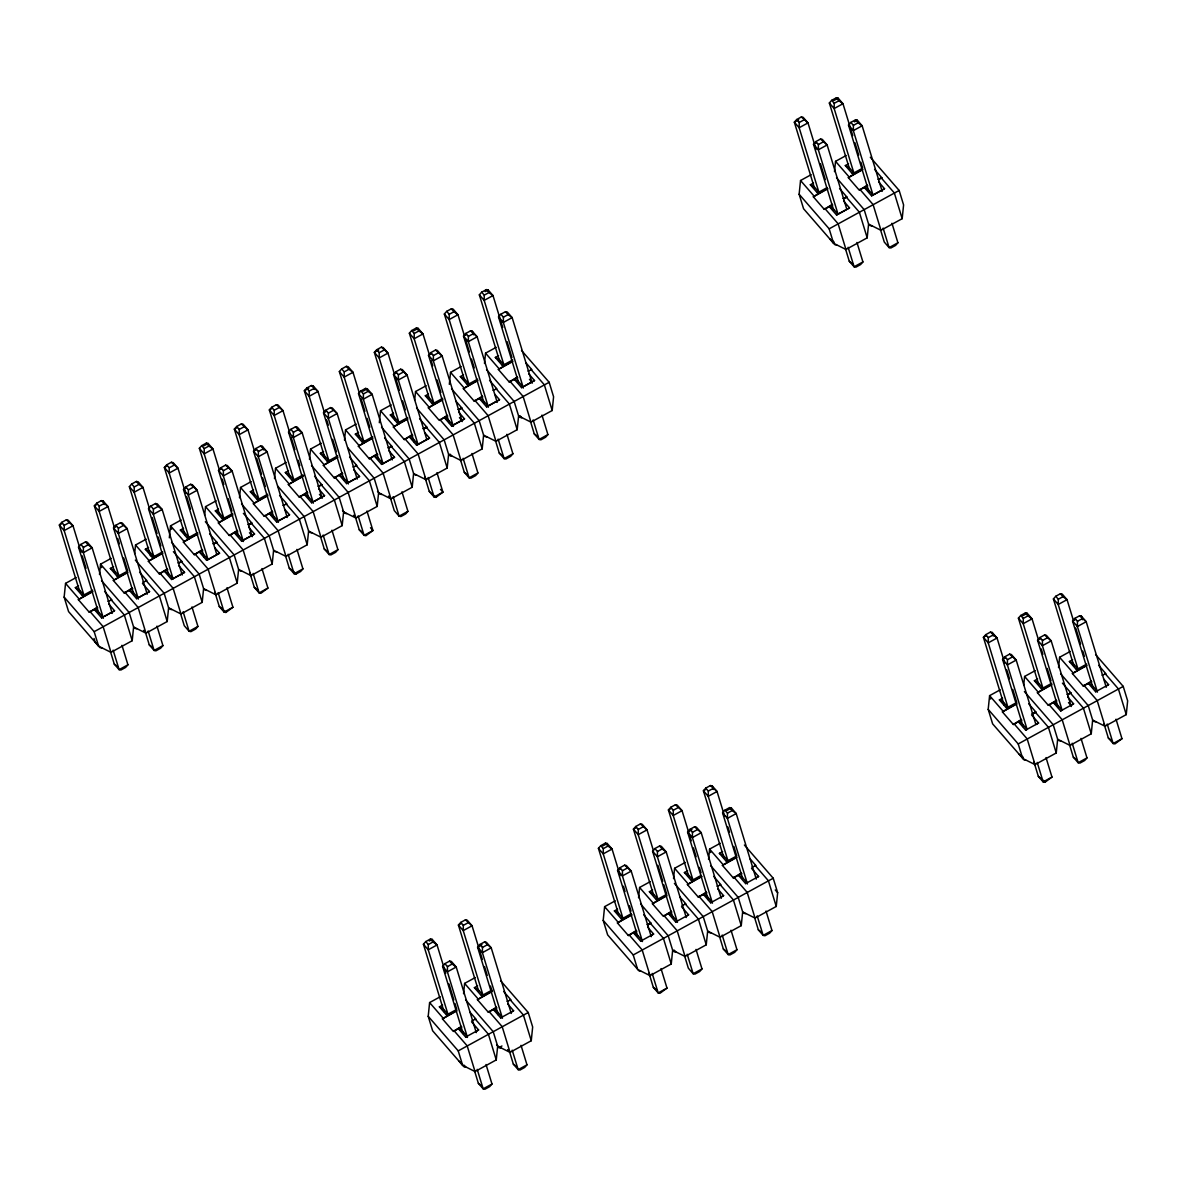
<?xml version="1.0" encoding="UTF-8"?>
<svg xmlns="http://www.w3.org/2000/svg" width="1187" height="1187" viewBox="0 0 1187 1187"><rect width="100%" height="100%" fill="white"/><g stroke="black" fill="none" stroke-linecap="round" stroke-linejoin="round"><path stroke-width="1.5" d="M79.944 592.387L59.35 525.025L61.694 522.384L64.261 525.337L64.172 530.589L83.683 594.405M98.566 612.67L78.505 547.088L80.85 544.447L83.416 547.4L83.342 552.652L103.388 618.234M114.946 573.202L94.352 505.84L96.696 503.199L99.248 506.152L99.174 511.404L119.234 576.986M133.567 593.5L113.507 527.903L115.851 525.262L118.418 528.215L118.344 533.467L138.389 599.049M150.482 555.798L129.353 486.655L131.683 484.014L134.25 486.982L134.176 492.219L154.236 557.801M168.569 574.315L148.509 508.719L150.853 506.077L153.42 509.045L153.331 514.283L172.842 578.099M185.098 535.367L164.355 467.47L166.684 464.844L169.251 467.797L169.177 473.034L189.223 538.616M204.105 556.896L183.51 489.534L185.855 486.907L188.421 489.86L188.332 495.098L207.844 558.914M219.402 513.882L199.342 448.285L201.686 445.659L204.253 448.612L204.179 453.849L224.224 519.431M238.557 535.945L218.512 470.349L220.856 467.723L223.408 470.675L223.334 475.913L243.394 541.495M254.404 494.697L234.343 429.1L236.688 426.474L239.255 429.427L239.18 434.665L258.692 498.481M274.108 518.526L253.514 451.164L255.843 448.538L258.41 451.49L258.336 456.728L278.396 522.325M289.94 477.278L269.345 409.93L271.689 407.289L274.256 410.242L274.182 415.48L293.679 479.296M308.561 497.576L288.515 431.994L290.845 429.353L293.412 432.305L293.337 437.543L313.383 503.14M324.941 458.093L304.347 390.746L306.691 388.104L309.258 391.057L309.169 396.295L329.229 461.891M344.096 480.156L323.502 412.809L325.846 410.168L328.413 413.121L328.339 418.358L348.385 483.955M359.394 437.142L339.348 371.561L341.693 368.92L344.245 371.872L344.171 377.11L364.231 442.706M378.564 459.206L358.504 393.624L360.848 390.983L363.415 393.936L363.341 399.173L382.852 462.989M395.093 420.257L374.35 352.376L376.68 349.735L379.246 352.687L379.172 357.925L399.233 423.522M414.1 441.801L393.505 374.439L395.85 371.798L398.417 374.751L398.328 379.988L417.839 443.804M429.397 398.773L409.352 333.191L411.681 330.55L414.248 333.502L414.174 338.755L434.219 404.337M449.101 422.617L428.507 355.254L430.851 352.613L433.418 355.566L433.329 360.818L453.389 426.4M443.997 1011.591L423.418 944.229L425.747 941.588L428.314 944.555L428.24 949.793L447.751 1013.609M464.399 379.588L444.339 314.006L446.683 311.365L449.25 314.318L449.176 319.57L468.687 383.386M463.167 1033.654L442.573 966.292L444.917 963.651L447.469 966.619L447.395 971.856L467.455 1037.438M484.103 403.432L463.509 336.069L465.838 333.428L468.405 336.381L468.331 341.633L488.391 407.215M478.465 990.641L458.405 925.044L460.749 922.418L463.316 925.37L463.242 930.608L482.753 994.424M499.935 362.183L479.34 294.821L481.685 292.18L484.251 295.133L484.177 300.385L503.689 364.201M498.332 1015.004L477.575 947.107L479.904 944.481L482.471 947.434L482.397 952.671L502.457 1018.253M518.556 382.466L498.51 316.884L500.84 314.243L503.407 317.196L503.333 322.449L523.378 388.03M618.457 913.901L598.411 848.319L600.756 845.678L603.308 848.631L603.233 853.868L622.745 917.685M637.627 935.964L617.566 870.383L619.911 867.742L622.478 870.694L622.403 875.932L642.449 941.528M653.458 894.716L633.413 829.134L635.742 826.493L638.309 829.446L638.235 834.684L657.746 898.5M673.163 918.56L652.568 851.198L654.912 848.557L657.479 851.509L657.39 856.747L677.451 922.344M688.994 877.312L668.4 809.949L670.744 807.308L673.311 810.261L673.237 815.499L692.748 879.315M708.327 899.894L687.57 832.013L689.914 829.372L692.466 832.324L692.392 837.562L712.452 903.159M723.996 858.127L703.401 790.765L705.746 788.123L708.313 791.076L708.238 796.329L728.284 861.91M742.617 878.41L722.571 812.828L724.901 810.187L727.468 813.14L727.394 818.392L747.454 883.974M814.386 187.754L794.34 122.172L796.685 119.531L799.237 122.484L799.163 127.721L819.223 193.318M833.556 209.817L813.496 144.235L815.84 141.594L818.407 144.547L818.333 149.785L837.844 213.601M849.388 168.569L829.342 102.987L831.672 100.346L834.238 103.299L834.164 108.551L854.225 174.133M869.092 192.413L848.497 125.05L850.842 122.409L853.408 125.362L853.334 130.615L872.831 194.416M1004.157 705.182L983.4 637.3L985.744 634.659L988.311 637.612L988.237 642.85L1008.282 708.446M1023.164 726.711L1002.57 659.364L1004.899 656.723L1007.466 659.675L1007.392 664.913L1026.903 728.729M1038.447 683.697L1018.401 618.115L1020.746 615.474L1023.313 618.427L1023.224 623.665L1043.284 689.261M1058.151 707.526L1037.557 640.179L1039.901 637.538L1042.468 640.49L1042.394 645.728L1061.905 709.544M1073.998 666.293L1053.403 598.931L1055.747 596.289L1058.3 599.242L1058.225 604.48L1077.737 668.296M1093.153 688.356L1072.558 620.994L1074.903 618.353L1077.47 621.305L1077.395 626.543L1097.441 692.14M101.548 580.68L129.175 612.492L133.597 626.973L132.202 640.713L110.984 652.346L98.595 646.158L68.579 611.587L64.143 597.106L65.552 583.366L76.161 577.55M99.5 574.493L100.554 564.181L111.163 558.365M134.665 553.587L135.541 544.996L146.164 539.18M169.326 537.83L170.542 525.826L181.151 520.01M133.597 626.973L145.971 633.161L167.204 621.528L168.599 607.789L164.177 593.307L135.348 560.116M204.668 515.217L205.544 506.641L216.153 500.825M168.599 607.789L180.973 613.976L202.191 602.343L203.6 588.604L199.164 574.122L171.551 542.311M239.492 497.754L240.546 487.456L251.154 481.64M203.6 588.604L215.975 594.791L237.192 583.158L238.602 569.419L234.165 554.937L205.351 521.746M274.494 478.569L275.547 468.272L286.156 462.455M238.602 569.419L250.976 575.606L272.194 563.973L273.603 550.234L269.167 535.752L241.54 503.956M309.495 459.384L310.549 449.087L321.158 443.27M273.603 550.234L285.978 556.421L307.196 544.788L308.59 531.064L304.169 516.568L277.743 486.151M344.497 440.199L345.551 429.902L356.159 424.085M308.59 531.064L320.98 537.236L342.197 525.604L343.592 511.879L339.17 497.383L311.543 465.586M379.321 422.735L380.537 410.717L391.161 404.901M343.592 511.879L355.966 518.051L377.199 506.419L378.594 492.694L374.172 478.213L347.746 447.781M414.664 400.123L415.539 391.532L426.148 385.716M378.594 492.694L390.968 498.866L412.201 487.234L413.595 473.509L409.174 459.028L381.546 427.216M449.324 384.365L450.541 372.347L461.149 366.531M413.595 473.509L425.97 479.682L447.187 468.049L448.597 454.324L444.161 439.843L416.548 408.031M484.489 363.459L485.542 353.162L496.151 347.346M448.597 454.324L460.971 460.497L482.189 448.879L483.599 435.139L479.162 420.658L451.55 388.846M465.616 999.899L493.228 1031.696L497.665 1046.177L496.255 1059.917L475.037 1071.549L462.663 1065.362L432.632 1030.791L428.21 1016.309L429.605 1002.57L440.214 996.768M483.599 435.139L495.973 441.327L517.191 429.694L518.6 415.954L514.164 401.473L486.536 369.661M463.553 993.697L464.607 983.4L475.215 977.584M518.6 415.954L530.975 422.142L552.192 410.509L553.587 396.77L549.166 382.288L521.538 350.477M497.665 1046.177L510.039 1052.365L531.257 1040.732L532.666 1026.992L528.23 1012.511L500.602 980.714M640.802 971.233L639.007 970.862L607.64 934.881L603.204 920.385L604.613 906.66L615.222 900.844M638.561 897.773L639.6 887.475L650.209 881.659M673.548 878.588L674.602 868.291L685.211 862.474M603.204 920.385L633.235 954.956L637.656 969.453L650.031 975.625L671.248 963.992L672.658 950.268L668.222 935.786L640.609 903.975M708.55 859.403L709.603 849.106L720.212 843.289M672.658 950.268L685.033 956.44L706.25 944.807L707.66 931.083L703.223 916.601L674.409 883.41M836.538 177.827L864.166 209.639L868.587 224.12L867.193 237.845L845.96 249.478L833.586 243.305L803.569 208.734L799.133 194.253L800.542 180.513L811.151 174.697M707.66 931.083L720.034 937.255L741.252 925.637L742.661 911.898L738.225 897.417L710.612 865.605M834.491 171.625L835.544 161.328L846.153 155.512M742.661 911.898L755.036 918.07L776.253 906.453L777.648 892.713L773.227 878.232L744.397 845.04M868.587 224.12L880.962 230.293L902.179 218.675L903.589 204.936L899.152 190.454L870.338 157.263M1025.791 760.214L1023.995 759.843L992.629 723.862L988.192 709.366L989.602 695.641L1000.211 689.825M1023.728 685.033L1024.604 676.456L1035.212 670.64M1058.552 667.569L1059.605 657.272L1070.214 651.455M988.192 709.366L1018.223 743.937L1022.645 758.434L1035.034 764.606L1056.252 752.973L1057.647 739.249L1053.225 724.753L1024.396 691.576M1057.647 739.249L1070.036 745.421L1091.254 733.789L1092.648 720.064L1088.227 705.582L1060.599 673.771M1092.648 720.064L1105.023 726.236L1126.255 714.604L1127.65 700.879L1123.228 686.398L1095.601 654.586M97.349 607.818L89.277 612.24L78.342 599.643L92.512 591.23M89.277 612.24L97.379 607.136M132.35 588.633L124.279 593.055L113.344 580.458L127.499 572.045M124.279 593.055L132.38 587.966M167.352 569.448L159.281 573.87L148.345 561.273L162.5 552.86M159.281 573.87L167.382 568.781M202.354 550.264L194.282 554.685L183.347 542.088L197.502 533.675M194.282 554.685L202.383 549.596M237.355 531.079L229.284 535.5L218.349 522.903L232.504 514.49M229.284 535.5L237.385 530.411M270.74 512.784L264.286 516.315L253.35 503.718L267.505 495.305M264.286 516.315L272.372 511.226M307.359 492.709L299.287 497.13L288.337 484.533L304.02 475.29M299.287 497.13L307.374 492.041M342.346 473.524L334.274 477.946L323.339 465.349L337.509 456.936M334.274 477.946L342.375 472.856M377.347 454.339L369.276 458.761L358.34 446.178L372.495 437.751M369.276 458.761L377.377 453.671M412.349 435.154L404.277 439.576L393.342 426.994L407.497 418.566M404.277 439.576L412.379 434.487M447.38 415.302L439.279 420.406L428.344 407.809L442.499 399.381M480.735 397.675L474.281 401.221L463.345 388.624L477.5 380.211M474.281 401.221L482.382 396.117M517.354 377.614L509.282 382.036L498.347 369.439L512.502 361.026M509.282 382.036L517.369 376.932M832.339 204.95L824.268 209.372L813.332 196.79L827.487 188.362M824.268 209.372L832.369 204.283M867.371 185.098L859.269 190.202L848.334 177.605L862.489 169.177M461.446 1026.354L453.345 1031.444L442.41 1018.847L456.565 1010.434M496.418 1007.837L488.347 1012.259L477.411 999.662L491.566 991.249M488.347 1012.259L496.433 1007.169M636.41 931.098L628.338 935.519L617.403 922.922L631.558 914.509M628.338 935.519L636.44 930.43M671.441 911.245L663.34 916.334L652.405 903.752L666.56 895.324M706.413 892.728L698.342 897.149L687.407 884.567L701.562 876.14M698.342 897.149L706.443 892.06M741.415 873.543L733.343 877.979L722.408 865.382L736.563 856.955M733.343 877.979L741.43 872.875M1021.413 720.079L1013.342 724.5L1002.392 711.903L1016.562 703.49M1013.342 724.5L1021.428 719.411M1056.4 700.894L1048.329 705.315L1037.393 692.718L1051.563 684.305M1048.329 705.315L1056.43 700.226M1089.785 682.599L1083.33 686.131L1072.395 673.548L1086.55 665.121M1083.33 686.131L1091.432 681.041M121.964 645.313L127.929 664.809L125.585 667.45L120.896 670.017L119.101 669.646L114.278 664.082L110.48 651.678M156.966 626.128L162.931 645.624L160.586 648.265L155.898 650.832L154.102 650.461L149.28 644.897L145.482 632.493M191.968 606.943L197.932 626.439L195.588 629.08L190.899 631.647L189.104 631.276L184.282 625.712L180.483 613.308M226.969 587.758L232.919 607.254L225.901 612.462L224.106 612.091L219.283 606.527L214.936 592.358M261.956 568.573L267.921 588.069L260.903 593.277L259.107 592.907L254.285 587.342L249.938 573.173M296.958 549.388L302.922 568.885L300.578 571.526L295.904 574.093L294.109 573.722L289.272 568.158L285.488 555.753M331.959 530.203L337.924 549.7L335.58 552.341L330.891 554.908L329.111 554.537L324.274 548.987L320.49 536.569M401.963 491.833L407.927 511.345L405.583 513.971L400.894 516.538L399.099 516.167L394.277 510.618L390.478 498.199M471.966 453.479L477.916 472.975L475.586 475.616L470.898 478.183L469.102 477.812L464.28 472.248L460.482 459.844M506.953 434.294L512.918 453.79L510.573 456.431L505.899 458.998L504.104 458.627L499.267 453.063L495.483 440.659M541.955 415.109L547.919 434.605L545.575 437.246L540.901 439.813L539.106 439.442L534.269 433.878L530.485 421.474M856.955 242.46L862.919 261.956L860.575 264.582L855.886 267.149L854.091 266.778L849.269 261.229L845.47 248.825M891.956 223.275L897.921 242.771L895.577 245.412L890.888 247.979L889.093 247.608L884.27 242.044L880.472 229.64M486.032 1064.516L491.982 1084.013L489.652 1086.654L484.964 1089.221L483.168 1088.85L478.346 1083.286L474.548 1070.882M521.019 1045.332L526.983 1064.828L524.639 1067.469L519.965 1070.036L518.17 1069.665L513.333 1064.101L509.549 1051.697M661.025 968.592L666.99 988.103L659.957 993.296L658.162 992.926L653.34 987.376L649.007 973.192M696.027 949.407L701.977 968.918L699.647 971.545L694.959 974.112L693.163 973.741L688.341 968.191L684.543 955.772M731.029 930.237L736.979 949.734L734.649 952.36L729.96 954.942L728.165 954.571L723.343 949.006L719.545 936.602M766.016 911.052L771.98 930.549L769.636 933.19L764.962 935.757L763.167 935.386L758.33 929.822L754.546 917.417M1046.014 757.573L1051.979 777.07L1044.961 782.278L1043.165 781.907L1038.328 776.357L1033.996 762.173M1081.016 738.388L1086.98 757.899L1084.636 760.526L1079.947 763.093L1078.152 762.722L1073.33 757.172L1069.532 744.753M1116.017 719.203L1121.982 738.715L1114.949 743.908L1113.154 743.537L1108.332 737.988L1103.999 723.803M108.64 603.946L114.545 610.741L104.515 616.29M142.455 583.396L149.547 591.571L136.594 598.663L129.502 590.503L132.736 588.722M178.629 565.576L184.549 572.386L171.596 579.479L164.503 571.318L167.738 569.537M214.817 547.756L219.55 553.201L206.597 560.294L199.505 552.133L202.74 550.353M237.741 531.168L234.507 532.948L241.584 541.109L254.537 534.016L248.632 527.206M284.821 509.386L289.539 514.832L276.586 521.924L269.494 513.763L272.743 511.983M314.51 501.181L324.541 495.647L318.635 488.836M353.637 469.651L359.542 476.462L346.589 483.569L339.497 475.393L342.731 473.628M388.639 450.481L394.544 457.277L381.591 464.384L374.498 456.209L377.733 454.443M424.812 432.647L429.546 438.092L416.592 445.199L409.5 437.024L412.735 435.258M447.736 416.073L444.502 417.839L451.594 426.014L464.532 418.907L458.627 412.112M494.816 394.292L499.534 399.722L486.581 406.829L479.489 398.669L482.738 396.888M524.506 386.087L534.536 380.537L528.63 373.742M98.595 646.158L94.174 631.677L549.166 382.288M843.631 201.093L849.536 207.888L836.583 214.995L829.49 206.82L832.725 205.054M878.617 181.908L884.538 188.703L871.584 195.81L864.492 187.635L867.727 185.869M833.586 243.305L829.164 228.824L899.152 190.454M475.928 1031.473L478.598 1029.96L471.521 1021.784M510.914 1012.288L513.6 1010.775L507.695 1003.965M650.921 935.549L653.607 934.035L647.687 927.225M685.923 916.364L688.608 914.851L681.516 906.69M720.924 897.179L723.595 895.666L717.69 888.87M755.911 877.994L758.597 876.481L751.505 868.32M1035.91 724.53L1038.595 723.017L1031.503 714.856M462.663 1065.362L458.227 1050.881L528.23 1012.511M1067.692 697.021L1073.597 703.832L1070.911 705.345L1068.493 702.57M1105.913 686.16L1108.599 684.647L1103.865 679.201M633.235 954.956L773.227 878.232M1018.223 743.937L1123.228 686.398M61.694 522.384L66.368 519.817L68.163 520.188L73.001 525.752L81.131 552.341M96.696 503.199L101.37 500.632L103.165 501.003L108.002 506.567L114.501 527.844M131.683 484.014L136.371 481.447L138.167 481.818L142.989 487.382L149.503 508.659M166.684 464.844L171.373 462.262L173.168 462.633L177.991 468.197L185.587 493.02M201.686 445.659L206.375 443.092L208.17 443.463L212.992 449.012L219.491 470.289M236.688 426.474L241.376 423.907L243.172 424.278L247.994 429.828L254.493 451.105M271.689 407.289L276.378 404.722L278.159 405.093L282.996 410.643L290.043 433.7M306.691 388.104L311.365 385.538L313.16 385.909L317.997 391.458L324.496 412.735M341.693 368.92L346.367 366.353L348.162 366.724L352.999 372.288L359.498 393.55M376.68 349.735L381.368 347.168L383.164 347.539L387.986 353.103L394.499 374.365M411.681 330.55L416.37 327.983L418.165 328.354L422.987 333.918L429.501 355.18M446.683 311.365L451.372 308.798L453.167 309.169L457.989 314.733L464.488 335.995M481.685 292.18L486.373 289.613L488.169 289.984L492.991 295.548L502.739 327.449M796.685 119.531L801.359 116.964L803.154 117.335L807.991 122.899L816.122 149.488M831.672 100.346L836.36 97.779L838.156 98.15L842.978 103.714L852.741 135.615M62.288 523.408L59.35 525.025L64.172 530.589L73.001 525.752L66.368 519.817M97.289 504.238L94.352 505.84L99.174 511.404L108.002 506.567L101.37 500.632M167.293 465.868L164.355 467.47L169.177 473.034L177.991 468.197L171.373 462.262M203.763 445.867L208.17 443.463M237.281 427.498L234.343 429.1L239.18 434.665L247.994 429.828L241.376 423.907M272.283 408.313L269.345 409.93L274.182 415.48L282.996 410.643L276.378 404.722M308.754 388.327L304.347 390.746L309.169 396.295L317.997 391.458L311.365 385.538M378.757 349.957L374.35 352.376L379.172 357.925L387.986 353.103L381.368 347.168M413.759 330.772L418.165 328.354M485.216 291.601L488.169 289.984M798.747 119.753L794.34 122.172L799.163 127.721L807.991 122.899L801.359 116.964M833.749 100.569L838.156 98.15M64.261 525.337L68.935 522.77M99.248 506.152L103.937 503.585M134.25 486.982L138.938 484.4L142.989 487.382L134.176 492.219L129.353 486.655M169.251 467.797L173.94 465.23M204.253 448.612L208.942 446.045L212.992 449.012L204.179 453.849L199.342 448.285M239.255 429.427L243.943 426.86M274.256 410.242L278.93 407.675M309.258 391.057L313.932 388.49M344.245 371.872L348.933 369.305L352.999 372.288L344.171 377.11L339.348 371.561M379.246 352.687L383.935 350.12M414.248 333.502L418.937 330.936L422.987 333.918L414.174 338.755L409.352 333.191M449.25 314.318L453.938 311.751L457.989 314.733L449.176 319.57L444.339 314.006M484.251 295.133L488.94 292.566L492.991 295.548L484.177 300.385L479.34 294.821M799.237 122.484L803.925 119.917M834.238 103.299L838.927 100.732L842.978 103.714L834.164 108.551L829.342 102.987M80.85 544.447L85.538 541.88L87.334 542.251L92.156 547.815L112.216 613.397M115.851 525.262L120.54 522.695L122.335 523.066L127.157 528.63L147.203 594.212M150.853 506.077L155.542 503.511L157.322 503.882L162.159 509.446L182.204 575.027M185.855 486.907L190.528 484.326L192.324 484.697L197.161 490.261L216.672 554.077M220.856 467.723L225.53 465.156L227.325 465.527L232.162 471.076L252.208 536.672M255.843 448.538L260.532 445.971L262.327 446.342L267.149 451.891L287.209 517.487M290.845 429.353L295.533 426.786L297.329 427.157L302.151 432.706L322.211 498.303M325.846 410.168L330.535 407.601L332.33 407.972L337.153 413.536L357.213 479.118M360.848 390.983L365.537 388.416L367.332 388.787L372.154 394.351L392.2 459.933M395.85 371.798L400.538 369.231L402.319 369.602L407.156 375.166L426.667 438.982M430.851 352.613L435.525 350.046L437.32 350.417L442.157 355.981L462.203 421.563M465.838 333.428L470.527 330.861L472.322 331.232L477.159 336.796L497.205 402.378M500.84 314.243L505.528 311.677L507.324 312.047L512.146 317.612L532.206 383.193M815.84 141.594L820.529 139.027L822.324 139.398L827.146 144.962L846.657 208.778M850.842 122.409L855.53 119.842L857.326 120.213L862.148 125.777L882.193 191.359M116.445 526.301L113.507 527.903L118.344 533.467L127.157 528.63L120.54 522.695M186.448 487.931L183.51 489.534L188.332 495.098L197.161 490.261L190.528 484.326M221.45 468.746L218.512 470.349L223.334 475.913L232.162 471.076L225.53 465.156M256.451 449.561L253.514 451.164L258.336 456.728L267.149 451.891L260.532 445.971M326.44 411.192L323.502 412.809L328.339 418.358L337.153 413.536L330.535 407.601M362.91 391.206L367.332 388.787M396.443 372.822L393.505 374.439L398.328 379.988L407.156 375.166L400.538 369.231M431.445 353.637L428.507 355.254L433.329 360.818L442.157 355.981L435.525 350.046M466.446 334.452L463.509 336.069L468.331 341.633L477.159 336.796L470.527 330.861M816.433 142.618L813.496 144.235L818.333 149.785L827.146 144.962L820.529 139.027M854.373 121.831L857.326 120.213M83.416 547.4L88.105 544.833L92.156 547.815L83.342 552.652L78.505 547.088M118.418 528.215L123.107 525.648M153.42 509.045L158.094 506.463L162.159 509.446L153.331 514.283L148.509 508.719M188.421 489.86L193.095 487.293M223.408 470.675L228.097 468.108M258.41 451.49L263.099 448.923M293.412 432.305L298.1 429.739L302.151 432.706L293.337 437.543L288.515 431.994M328.413 413.121L333.102 410.554M363.415 393.936L368.104 391.369L372.154 394.351L363.341 399.173L358.504 393.624M398.417 374.751L403.09 372.184M433.418 355.566L438.092 352.999M468.405 336.381L473.094 333.814M503.407 317.196L508.095 314.629L512.146 317.612L503.333 322.449L498.51 316.884M818.407 144.547L823.095 141.98M853.408 125.362L858.082 122.795L862.148 125.777L853.334 130.615L848.497 125.05M75.345 587.624L79.054 589.479L83.876 595.028L82.437 595.785L75.345 587.624L78.579 585.844M110.346 568.439L114.056 570.294L118.878 575.843L117.424 576.6L110.346 568.439L113.581 566.659M145.333 549.255L149.058 551.109L153.88 556.658L152.426 557.415L145.333 549.255L148.583 547.474M180.335 530.07L184.059 531.924L188.881 537.488L187.427 538.23L180.335 530.07L183.57 528.289M215.337 510.885L219.046 512.739L223.883 518.304L222.429 519.045L215.337 510.885L218.571 509.104M250.338 491.7L254.048 493.555L258.885 499.119L257.431 499.861L250.338 491.7L253.573 489.919M285.34 472.515L289.049 474.37L293.872 479.934L292.432 480.676L285.34 472.515L288.575 470.749M320.342 453.33L324.051 455.185L328.873 460.749L327.434 461.506L320.342 453.33L323.576 451.564M355.343 434.145L359.053 436L363.875 441.564L362.421 442.321L355.343 434.145L358.578 432.38M390.33 414.96L394.054 416.815L398.877 422.379L397.422 423.136L390.33 414.96L393.58 413.195M425.332 395.775L429.041 397.63L433.878 403.194L432.424 403.951L425.332 395.775L428.566 394.01M460.333 376.605L464.043 378.46L468.88 384.009L467.426 384.766L460.333 376.605L463.568 374.825M495.335 357.421L499.044 359.275L503.882 364.824L502.427 365.581L495.335 357.421L498.57 355.64M810.335 184.757L814.045 186.611L818.867 192.175L817.428 192.932L810.335 184.757L813.57 182.991M845.322 165.572L849.046 167.426L853.868 172.99L852.414 173.747L845.322 165.572L848.571 163.806M82.437 595.785L92.705 590.206M117.424 576.6L127.706 571.021M152.426 557.415L162.693 551.836M187.427 538.23L197.695 532.651M222.429 519.045L232.697 513.467M257.431 499.861L267.698 494.282M292.432 480.676L302.7 475.097M327.434 461.506L337.701 455.912M362.421 442.321L372.703 436.727M397.422 423.136L407.69 417.542M432.424 403.951L442.692 398.357M467.426 384.766L477.693 379.172M502.427 365.581L512.695 359.987M817.428 192.932L827.131 187.605M852.414 173.747L862.682 168.153M78.342 599.643L92.868 591.675M113.344 580.458L127.87 572.49M148.345 561.273L162.871 553.305M183.347 542.088L197.873 534.12M218.349 522.903L232.875 514.95M253.35 503.718L267.876 495.765M288.337 484.533L302.863 476.58M323.339 465.349L337.865 457.396M358.34 446.178L372.866 438.211M393.342 426.994L407.868 419.026M428.344 407.809L442.87 399.841M463.345 388.624L477.871 380.656M498.347 369.439L512.873 361.471M813.332 196.79L827.858 188.822M848.334 177.605L862.86 169.637M107.987 601.334L111.89 599.85L104.59 591.452M142.989 582.149L146.876 580.666L139.591 572.268M177.991 562.964L181.878 561.481L178.658 563.246M212.992 543.78L216.88 542.296L213.66 544.061M247.994 524.595L251.881 523.111L248.647 524.891M282.981 505.41L286.883 503.926L279.583 495.528M317.982 486.225L321.885 484.741L318.65 486.522M352.984 467.04L356.872 465.571L349.586 457.173M387.986 447.855L391.873 446.386L388.653 448.152M422.987 428.67L426.875 427.201L423.655 428.967M457.989 409.485L461.877 408.016L458.642 409.782M492.991 390.3L496.878 388.832L489.578 380.433M527.978 371.13L531.88 369.647L525.796 362.643M842.978 198.466L846.865 196.997L843.645 198.763M877.979 179.282L881.867 177.813L878.647 179.578M440.896 419.515L447.351 415.969M860.887 189.312L867.341 185.766M94.5 609.688L98.209 611.542L103.046 617.092L101.592 617.848L94.5 609.688L97.735 607.907M304.495 494.578L308.205 496.433L313.042 501.997L311.587 502.739L304.495 494.578L307.73 492.813M514.49 379.484L518.215 381.339L523.037 386.888L521.583 387.645L514.49 379.484L517.74 377.703M101.592 617.848L114.545 610.741M136.594 598.663L149.547 591.571M171.596 579.479L184.549 572.386M206.597 560.294L219.55 553.201M241.584 541.109L254.537 534.016M276.586 521.924L289.539 514.832M311.587 502.739L324.541 495.647M346.589 483.569L359.542 476.462M381.591 464.384L394.544 457.277M416.592 445.199L429.546 438.092M451.594 426.014L464.532 418.907M486.581 406.829L499.534 399.722M521.583 387.645L534.536 380.537M836.583 214.995L849.536 207.888M871.584 195.81L884.538 188.703M127.929 664.809L119.101 669.646L113.151 650.15M162.931 645.624L154.102 650.461L148.152 630.965M197.932 626.439L189.104 631.276L183.139 611.78M232.919 607.254L224.106 612.091L218.141 592.595M267.921 588.069L259.107 592.907L253.143 573.41M302.922 568.885L294.109 573.722L288.144 554.225M337.924 549.7L329.111 554.537L323.146 535.04M407.927 511.345L399.099 516.167L393.149 496.67M477.916 472.975L469.102 477.812L463.138 458.301M512.918 453.79L504.104 458.627L498.139 439.116M547.919 434.605L539.106 439.442L533.141 419.946M862.919 261.956L854.091 266.778L848.141 247.282M897.921 242.771L889.093 247.608L883.128 228.097M424.946 477.248L429.279 491.433L434.101 496.982L435.896 497.368L442.929 492.16L436.964 472.663M425.747 941.588L430.436 939.021L432.231 939.392L437.053 944.956L445.733 973.325M460.749 922.418L465.438 919.851L467.233 920.222L472.055 925.771L482.352 959.452M600.756 845.678L605.429 843.111L607.225 843.482L612.062 849.046L620.178 875.635M635.742 826.493L640.431 823.926L642.226 824.297L647.049 829.861L653.562 851.124M670.744 807.308L675.433 804.741L677.228 805.112L682.05 810.676L691.264 840.811M705.746 788.123L710.434 785.557L712.23 785.928L717.052 791.492L724.634 816.3M985.744 634.659L990.433 632.092L992.228 632.463L997.05 638.012L1004.632 662.836M1020.746 615.474L1025.42 612.907L1027.215 613.278L1032.052 618.842L1038.551 640.105M1055.747 596.289L1060.421 593.723L1062.217 594.093L1067.054 599.658L1073.552 620.92M429.293 941.009L432.231 939.392M461.342 923.441L458.405 925.044L463.242 930.608L472.055 925.771L465.438 919.851M602.818 845.901L607.225 843.482M636.351 827.517L633.413 829.134L638.235 834.684L647.049 829.861L640.431 823.926M671.352 808.332L668.4 809.949L673.237 815.499L682.05 810.676L675.433 804.741M706.339 789.147L703.401 790.765L708.238 796.329L717.052 791.492L710.434 785.557M986.338 635.683L983.4 637.3L988.237 642.85L997.05 638.012L990.433 632.092M1022.808 615.697L1027.215 613.278M428.314 944.555L433.003 941.974L437.053 944.956L428.24 949.793L423.418 944.229M463.316 925.37L468.004 922.803M603.308 848.631L607.996 846.064L612.062 849.046L603.233 853.868L598.411 848.319M638.309 829.446L642.998 826.879M673.311 810.261L678 807.694M708.313 791.076L713.001 788.509M988.311 637.612L992.985 635.045M1023.313 618.427L1027.987 615.86L1032.052 618.842L1023.224 623.665L1018.401 618.115M1058.3 599.242L1062.988 596.675L1067.054 599.658L1058.225 604.48L1053.403 598.931M444.917 963.651L449.591 961.084L451.386 961.455L456.223 967.019L476.269 1032.616M479.904 944.481L484.593 941.914L486.388 942.285L491.225 947.834L511.271 1013.431M619.911 867.742L624.599 865.175L626.395 865.546L631.217 871.11L651.262 936.691M654.912 848.557L659.601 845.99L661.382 846.361L666.219 851.925L686.264 917.506M689.914 829.372L694.588 826.805L696.383 827.176L701.22 832.74L721.266 898.322M724.901 810.187L729.59 807.62L731.385 807.991L736.207 813.555L756.267 879.137M1004.899 656.723L1009.588 654.156L1011.383 654.527L1016.206 660.076L1035.717 723.892M1039.901 637.538L1044.59 634.971L1046.385 635.342L1051.207 640.906L1071.267 706.488M1074.903 618.353L1079.591 615.786L1081.387 616.157L1086.209 621.721L1106.254 687.303M481.981 944.689L477.575 947.107L482.397 952.671L491.225 947.834L484.593 941.914M620.504 868.765L617.566 870.383L622.403 875.932L631.217 871.11L624.599 865.175M691.976 829.594L687.57 832.013L692.392 837.562L701.22 832.74L694.588 826.805M726.978 810.409L731.385 807.991M1005.508 657.746L1002.57 659.364L1007.392 664.913L1016.206 660.076L1009.588 654.156M1040.509 638.561L1037.557 640.179L1042.394 645.728L1051.207 640.906L1044.59 634.971M1075.496 619.377L1072.558 620.994L1077.395 626.543L1086.209 621.721L1079.591 615.786M447.469 966.619L452.158 964.037L456.223 967.019L447.395 971.856L442.573 966.292M482.471 947.434L487.16 944.867M622.478 870.694L627.166 868.127M657.479 851.509L662.153 848.942L666.219 851.925L657.39 856.747L652.568 851.198M692.466 832.324L697.155 829.758M727.468 813.14L732.156 810.573L736.207 813.555L727.394 818.392L722.571 812.828M1007.466 659.675L1012.155 657.108M1042.468 640.49L1047.157 637.923M1077.47 621.305L1082.158 618.739M439.398 1006.828L443.107 1008.683L447.944 1014.232L446.49 1014.989L439.398 1006.828L442.632 1005.048M474.399 987.643L478.109 989.498L482.946 995.062L481.492 995.804L474.399 987.643L477.634 985.863M614.391 910.904L618.115 912.758L622.938 918.323L621.484 919.079L614.391 910.904L617.641 909.138M649.393 891.719L653.117 893.574L657.939 899.138L656.485 899.894L649.393 891.719L652.642 889.953M684.395 872.534L688.104 874.389L692.941 879.953L691.487 880.709L684.395 872.534L687.629 870.768M719.396 853.349L723.106 855.204L727.943 860.768L726.489 861.525L719.396 853.349L722.631 851.583M999.395 699.885L1003.104 701.74L1007.941 707.304L1006.487 708.045L999.395 699.885L1002.629 698.119M1034.396 680.7L1038.106 682.555L1042.928 688.119L1041.489 688.875L1034.396 680.7L1037.631 678.934M1069.398 661.515L1073.107 663.37L1077.93 668.934L1076.475 669.691L1069.398 661.515L1072.633 659.749M446.49 1014.989L456.758 1009.41M481.492 995.804L491.759 990.225M621.484 919.079L631.202 913.753M656.485 899.894L666.753 894.301M691.487 880.709L701.205 875.383M726.489 861.525L736.756 855.931M1006.487 708.045L1016.755 702.467M1041.489 688.875L1051.756 683.282M1076.475 669.691L1086.758 664.097M442.41 1018.847L456.936 1010.879M477.411 999.662L491.937 991.694M617.403 922.922L631.929 914.969M652.405 903.752L666.931 895.784M687.407 884.567L701.932 876.599M722.408 865.382L736.934 857.415M1002.392 711.903L1016.933 703.95M1037.393 692.718L1051.919 684.765M1072.395 673.548L1086.921 665.581M472.055 1020.538L475.942 1019.054L469.859 1012.066M507.057 1001.353L510.944 999.869L503.644 991.471M647.049 924.614L650.936 923.145L647.716 924.91M682.05 905.429L685.938 903.96L679.869 896.957M717.052 886.244L720.939 884.775L713.654 876.377M752.054 867.059L755.941 865.59L749.858 858.587M1032.037 713.595L1035.939 712.111L1032.705 713.891M1067.039 694.41L1070.941 692.941L1067.707 694.707M1102.04 675.225L1105.928 673.756L1098.643 665.358M454.962 1030.553L459.799 1027.897M664.957 915.459L669.794 912.803M458.568 1028.892L462.277 1030.746L467.099 1036.296L465.66 1037.052L458.568 1028.892L461.802 1027.111M493.555 1009.707L497.279 1011.561L502.101 1017.125L500.647 1017.867L493.555 1009.707L496.804 1007.926M633.561 932.967L637.271 934.822L642.108 940.386L640.654 941.143L633.561 932.967L636.796 931.202M668.563 913.782L672.272 915.637L677.094 921.201L675.655 921.958L668.563 913.782L671.797 912.017M703.565 894.597L707.274 896.452L712.096 902.016L710.642 902.773L703.565 894.597L706.799 892.832M738.551 875.412L742.276 877.267L747.098 882.831L745.644 883.588L738.551 875.412L741.801 873.647M1018.55 721.948L1022.274 723.803L1027.096 729.367L1025.642 730.109L1018.55 721.948L1021.784 720.183M1053.552 702.763L1057.261 704.618L1062.098 710.182L1060.644 710.939L1053.552 702.763L1056.786 700.998M1088.553 683.578L1092.263 685.433L1097.1 690.997L1095.646 691.754L1088.553 683.578L1091.788 681.813M465.66 1037.052L478.598 1029.96M500.647 1017.867L513.6 1010.775M640.654 941.143L653.607 934.035M675.655 921.958L688.608 914.851M710.642 902.773L723.595 895.666M745.644 883.588L758.597 876.481M1025.642 730.109L1038.595 723.017M1060.644 710.939L1073.597 703.832M1095.646 691.754L1108.599 684.647M496.596 1044.827L499 1047.602L501.953 1045.984M491.982 1084.013L483.168 1088.85L477.204 1069.353M526.983 1064.828L518.17 1069.665L512.205 1050.169M666.99 988.103L658.162 992.926L652.197 973.429M701.977 968.918L693.163 973.741L687.199 954.244M736.979 949.734L728.165 954.571L722.2 935.059M771.98 930.549L763.167 935.386L757.202 915.874M1051.979 777.07L1043.165 781.907L1037.201 762.41M1086.98 757.899L1078.152 762.722L1072.202 743.225M1121.982 738.715L1113.154 743.537L1107.204 724.04M869.937 225.545L871.733 225.916M836.731 245.086L834.936 244.715L830.114 239.166L834.164 242.133M519.936 417.379L521.731 417.75L520.025 415.776M484.934 436.564L486.729 436.935M449.947 455.749L451.728 456.12L450.021 454.146M414.946 474.919L416.741 475.29M381.739 494.475L379.944 494.104L377.525 491.329M346.738 513.659L344.942 513.288L342.524 510.514M309.941 532.473L311.736 532.844M274.939 551.658L276.734 552.029M1093.999 721.473L1095.794 721.844M239.952 570.843L241.733 571.214M1058.997 740.658L1060.792 741.029M204.95 590.028L206.746 590.399M169.949 609.213L171.744 609.584M134.947 628.398L136.742 628.769M101.741 647.954L99.945 647.583L95.123 642.019L94.04 638.472M743.997 913.322L745.792 913.693M709.01 932.507L710.79 932.878M674.008 951.677L675.804 952.048L674.082 950.09M499 1047.602L500.795 1047.973M864.492 187.635L868.201 189.49L873.038 195.054M829.49 206.82L833.2 208.675L838.037 214.239M479.489 398.669L483.213 400.523L488.035 406.073M444.502 417.839L448.211 419.694L453.033 425.258M409.5 437.024L413.21 438.878L418.032 444.442M374.498 456.209L378.208 458.063L383.045 463.627M339.497 475.393L343.206 477.248L348.043 482.812M269.494 513.763L273.218 515.618L278.04 521.182M234.507 532.948L238.216 534.803L243.038 540.367M199.505 552.133L203.214 553.988L208.037 559.552M164.503 571.318L168.213 573.173L173.035 578.722M129.502 590.503L133.211 592.358L138.048 597.907M849.269 261.229L853.319 264.197M1108.332 737.988L1111.032 739.976M1073.33 757.172L1077.395 760.14M1019.173 754.294L1023.224 757.261M1038.328 776.357L1041.044 778.331M534.269 433.878L538.334 436.861M499.267 453.063L503.333 456.045M464.28 472.248L466.981 474.236M429.279 491.433L435.896 497.368M355.477 517.384L359.275 529.803L361.976 531.776M324.274 548.987L328.339 551.955M289.272 568.158L291.987 570.146M758.33 929.822L761.045 931.81M254.285 587.342L258.336 590.325M723.343 949.006L727.394 951.974M219.283 606.527L221.984 608.516M653.34 987.376L657.39 990.344M149.28 644.897L151.981 646.885M114.278 664.082L118.329 667.064M513.333 1064.101L517.398 1067.083M478.346 1083.286L481.047 1085.274M836.36 97.779L838.927 100.732M855.53 119.842L858.082 122.795M874.582 169.415L881.867 177.813M881.006 177.62L894.33 192.962L902.179 218.675M835.544 161.328L848.853 176.655M859.789 189.252L873.098 204.594L880.962 230.293M839.58 188.599L846.865 196.997M846.005 196.805L859.329 212.147L867.193 237.845M800.542 180.513L813.852 195.84M824.787 208.437L838.111 223.764L845.96 249.478M799.133 194.253L829.164 228.824M1060.421 593.723L1062.988 596.675M1105.067 673.563L1118.391 688.905L1126.255 714.604M1025.42 612.907L1027.987 615.86M1059.605 657.272L1072.914 672.599M1083.85 685.196L1097.174 700.523L1105.023 726.236M1062.424 683.133L1070.941 692.941M1070.081 692.748L1083.39 708.075L1091.254 733.789M1024.604 676.456L1037.913 691.784M1048.848 704.381L1062.172 719.708L1070.036 745.421M1028.639 703.728L1035.939 712.111M1035.079 711.933L1048.388 727.26L1056.252 752.973M1002.911 710.968L989.602 695.641L990.655 699.069M1013.861 723.566L1027.17 738.893L1035.034 764.606M1043.239 780.319L1044.961 782.278M486.373 289.613L488.94 292.566M505.528 311.677L508.095 314.629M531.019 369.469L544.329 384.796L552.192 410.509M529.447 379.276L531.85 382.066M451.372 308.798L453.938 311.751M485.542 353.162L498.852 368.504M509.802 381.086L523.111 396.428L530.975 422.142M496.018 388.639L509.327 403.981L517.191 429.694M416.37 327.983L418.937 330.936M450.541 372.347L463.865 387.674M474.8 400.271L488.109 415.613L495.973 441.327M455.793 401.013L461.877 408.016M461.016 407.824L474.325 423.165L482.189 448.879M459.443 417.646L461.862 420.421M415.539 391.532L428.863 406.859M439.798 419.456L453.108 434.798L460.971 460.497M419.59 418.803L426.875 427.201M426.014 427.008L439.338 442.35L447.187 468.049M346.367 366.353L348.933 369.305M365.537 388.416L368.104 391.369M729.59 807.62L732.156 810.573M380.537 410.717L393.861 426.044M404.797 438.641L418.106 453.968L425.97 479.682M440.511 489.37L442.929 492.16L434.101 496.982L428.136 477.486M384.588 437.988L391.873 446.386M391.013 446.193L404.337 461.52L412.201 487.234M755.08 865.397L768.39 880.739L776.253 906.453M775.259 889.953L777.648 892.713M345.551 429.902L358.86 445.229M369.795 457.826L383.119 473.153L390.968 498.866L388.55 496.077M722.913 864.433L709.603 849.106L710.657 852.533M733.863 877.03L747.172 892.372L755.036 918.07M356.011 465.378L369.335 480.705L377.199 506.419M720.079 884.582L733.388 899.924L741.252 925.637M295.533 426.786L298.1 429.739M659.601 845.99L662.153 848.942M310.549 449.087L323.858 464.414M334.793 477.011L348.117 492.338L355.966 518.051L353.548 515.262M674.602 868.291L687.926 883.618M698.861 896.215L712.17 911.557L720.034 937.255M370.507 527.74L372.926 530.53L365.893 535.723L364.097 535.352L359.275 529.803M314.585 476.343L321.885 484.741M321.024 484.563L334.333 499.89L342.197 525.604M685.077 903.767L698.401 919.109L706.25 944.807M319.451 494.385L321.855 497.16M605.429 843.111L607.996 846.064M275.547 468.272L288.856 483.599M299.792 496.196L313.116 511.523L320.98 537.236M639.6 887.475L652.924 902.803M663.859 915.4L677.169 930.727L685.033 956.44M643.651 914.747L650.936 923.145M286.022 503.748L299.332 519.075L307.196 544.788M650.075 922.952L663.399 938.279L671.248 963.992M206.375 443.092L208.942 446.045M240.546 487.456L253.855 502.784M264.805 515.381L278.114 530.708L285.978 556.421M604.613 906.66L617.923 921.987M628.858 934.584L642.167 949.912L650.031 975.625M243.38 513.318L251.881 523.111M293.337 571.14L295.904 574.093M251.021 522.933L264.33 538.26L272.194 563.973M249.448 532.755L251.867 535.53M205.544 506.641L218.868 521.968M229.803 534.565L243.112 549.893L250.976 575.606M209.595 533.898L216.88 542.296M216.019 542.118L229.328 557.445L237.192 583.158M136.371 481.447L138.938 484.4M155.542 503.511L158.094 506.463M183.866 541.153L170.542 525.826L171.596 529.254M194.802 553.75L208.111 569.077L215.975 594.791M173.376 551.688L181.878 561.481M224.195 610.489L225.901 612.462M181.017 561.303L194.342 576.63L202.191 602.343M135.541 544.996L148.865 560.338M159.8 572.935L173.109 588.262L180.973 613.976M146.016 580.488L159.34 595.815L167.204 621.528M510.084 999.691L523.393 1015.019L531.257 1040.732M85.538 541.88L88.105 544.833M430.436 939.021L433.003 941.974M449.591 961.084L452.158 964.037M113.863 579.523L100.554 564.181L101.592 567.609M124.798 592.12L138.122 607.447L145.971 633.161L143.553 630.371M464.607 983.4L477.931 998.727M488.866 1011.324L502.175 1026.651L510.039 1052.365L507.621 1049.575M111.029 599.672L124.338 615L132.202 640.713M475.082 1018.876L488.391 1034.203L496.255 1059.917M65.552 583.366L78.861 598.708M89.797 611.29L103.121 626.632L110.984 652.346M429.605 1002.57L442.929 1017.912M453.864 1030.509L467.174 1045.836L475.037 1071.549M64.143 597.106L94.174 631.677M428.21 1016.309L458.227 1050.881M464.087 1065.184L465.794 1067.158L464.013 1066.787L459.176 1061.223M1081.387 616.157L1082.47 619.703M1075.719 628.012L1080.6 643.962M1082.767 651.055L1084.384 656.381M1041.266 648.977L1042.883 654.289M1047.216 668.474L1051.014 680.878M854.907 142.707L858.705 155.111M860.872 162.204L862.489 167.53M1006.799 669.928L1009.514 678.786M1012.763 689.424L1016.562 701.829M992.228 632.463L993.311 636.009M820.454 163.658L825.321 179.623M727.898 826.938L729.515 832.265M733.848 846.435L736.563 855.308M712.23 785.928L713.313 789.474M693.431 847.904L696.146 856.762M699.395 867.4L701.027 872.712M507.086 341.633L511.953 357.584M657.895 865.308L662.776 881.258M663.859 884.805L666.56 893.677M472.322 331.232L473.405 334.779M465.571 339.541L469.369 351.96M471.536 359.053L474.251 367.911M623.442 886.259L625.059 891.585M629.392 905.77L631.024 911.082M431.118 360.507L432.751 365.819M437.083 380.003L440.881 392.407M395.583 377.911L399.366 390.33M402.63 400.954L405.331 409.827M361.115 398.877L364.913 411.281M367.08 418.373L369.795 427.231M366.961 511.018L372.926 530.53L364.097 535.352L358.148 515.855M326.662 419.827L328.295 425.139M332.627 439.324L336.425 451.728M313.16 385.909L314.243 389.455M484.519 966.544L487.234 975.402M490.483 986.041L492.115 991.368M291.127 437.231L294.91 449.65M298.174 460.289L299.792 465.601M448.983 983.949L453.864 999.914M454.947 1003.46L456.565 1008.772M262.327 446.342L263.41 449.888M256.659 458.197L261.541 474.147M262.624 477.693L265.339 486.551M222.206 479.147L223.839 484.474M228.171 498.644L231.969 511.063M186.671 496.567L190.454 508.971M152.203 517.517L157.085 533.467M158.168 537.014L160.883 545.886M117.75 538.468L119.383 543.794M123.715 557.979L127.513 570.383M103.165 501.003L104.248 504.549M82.215 555.887L85.998 568.291"/></g></svg>
